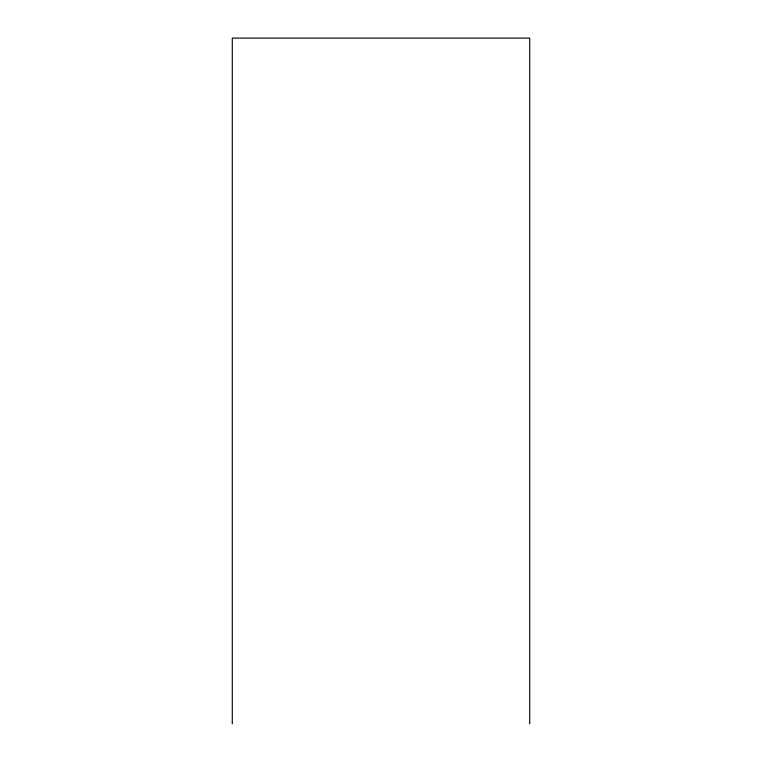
<?xml version="1.0" encoding="UTF-8"?>
<svg xmlns="http://www.w3.org/2000/svg" width="762" height="762" viewBox="0 0 762 762"><rect width="100%" height="100%" fill="white"/><g stroke="black" fill="none" stroke-linecap="round" stroke-linejoin="round"><path stroke-width="1.14" d="M529.714 723.9L529.714 38.1L232.286 38.1L232.286 723.9"/></g></svg>
